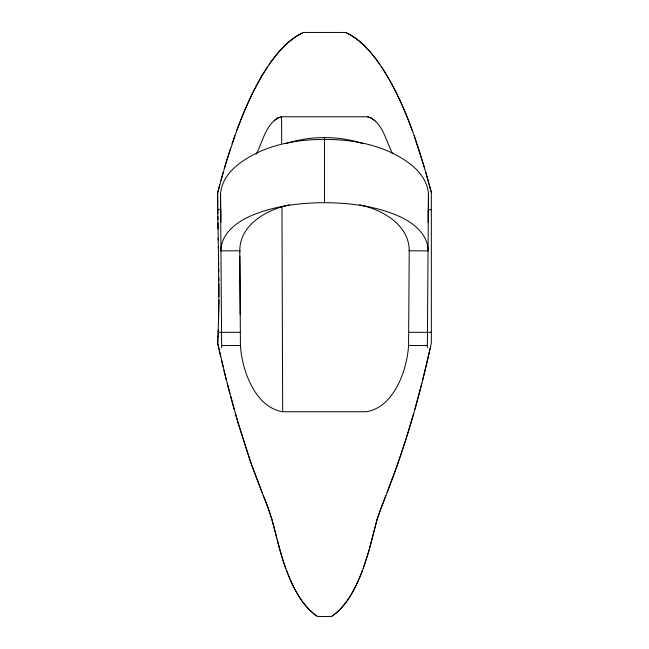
<?xml version="1.0" encoding="UTF-8"?>
<svg xmlns="http://www.w3.org/2000/svg" width="649" height="649" viewBox="0 0 649 649"><rect width="100%" height="100%" fill="white"/><g stroke="black" fill="none" stroke-linecap="round" stroke-linejoin="round"><path stroke-width="0.97" d="M218.9 296.666L218.875 283.881M218.891 300.057L218.502 323.332M286.509 205.49C264.906 210.787 239.659 225.69 239.797 250.774L240.43 345.479C241.915 369.841 254.797 407.231 282.672 411.734L366.328 411.734C394.203 407.231 407.085 369.841 408.57 345.479L409.243 250.1M427.35 347.677L428.462 193.881C426.718 172.683 406.428 159.516 388.702 151.379C368.551 142.553 346.371 139.413 324.5 139.421C302.629 139.413 280.449 142.553 260.298 151.379C242.572 159.516 222.282 172.683 220.538 193.881L220.709 222.445L220.782 209.205M428.462 193.881L428.291 222.445L428.218 209.205M218.283 329.927L217.666 343.207L225.795 377.815L238.207 423.651L251.755 465.349M218.105 334.332L218.161 332.986M218.04 335.679L217.95 337.715M217.886 339.086L217.666 343.207L220.725 356.69M430.571 346.631L422.629 380.103M421.785 383.429L414.914 409.268M369.67 548.024L377.134 519.297L385.766 495.641M219.711 184.689L217.666 193.572M220.798 180.714L223.086 172.593M369.111 550.092C362.199 573.546 351.863 602.848 331.631 616.315M413.729 413.47L406.16 438.74L397.066 465.852M377.134 519.297L369.038 550.344L363.253 568.402M224.278 168.505L230.646 148.037M377.174 519.176L380.436 509.53M232.026 143.9L234.889 135.633M396.977 466.104L387.039 492.404M236.374 131.528C244.624 109.129 254.205 87.015 267.372 67.025M380.752 508.654C402.664 455.192 419.132 399.654 431.334 343.207L431.334 192.388L425.914 172.593M362.264 571.031C355.766 587.191 347.937 604.235 333.635 614.96M256.185 154.251C262.967 141.701 266.106 121.371 281.569 116.763L367.431 116.763C382.691 121.233 385.863 141.247 392.556 153.602M431.334 192.388C418.597 146.025 404.489 98.421 375.949 59.018C367.837 48.359 357.932 38.08 345.682 32.466L303.351 32.45L295.676 36.717L288.075 42.566L278.997 51.701L271.039 61.744L262.091 75.446L252.639 92.961L244.292 111.287L236.836 130.238L226.412 161.406L217.666 192.388L217.756 208.783M269.165 64.389C278.153 51.628 288.91 39.135 303.351 32.45M274.024 120.69L277.407 117.98L281.569 116.763L281.69 143.226M332.888 615.487L332.32 615.869M331.412 616.453L317.742 616.55M285.917 143.64C310.725 135.56 338.275 135.56 363.083 143.64M287.418 205.23L289.3 204.776M362.491 205.49C384.094 210.787 409.341 225.69 409.203 250.774L428.056 250.903C428.129 233.583 412.22 221.901 397.796 215.728C374.741 205.887 349.373 202.869 324.5 202.675C299.627 202.869 274.259 205.887 251.204 215.728C236.78 221.901 220.871 233.583 220.944 250.903L221.65 347.677M239.797 250.774L220.944 250.903L220.538 193.881M221.577 345.601L240.43 345.479M220.733 209.724L217.764 209.724L218.242 240.365M428.356 209.724L431.334 209.724M240.341 332.312L218.186 332.312L218.875 301.663L218.518 255.69M408.659 332.312L431.334 332.312M408.57 345.479L427.423 345.601M367.431 116.763L371.593 117.98L374.976 120.69M359.7 204.776L361.582 205.23M345.779 32.515C360.138 39.2 370.863 51.644 379.819 64.365M317.191 616.201C294.735 600.877 284.051 566.463 277.212 539.749M316.68 615.869L315.552 615.09M315.357 614.96C301.039 604.195 293.194 587.134 286.696 570.933M381.628 67.025C394.795 87.015 404.376 109.129 412.626 131.528M263.234 495.641C273.91 518.892 276.936 544.535 285.747 568.402M261.961 492.404L252.023 466.104M268.248 508.654L249.824 459.857L235.271 413.47M268.564 509.53L271.826 519.176M414.111 135.633L424.722 168.505M271.866 519.297L276.758 537.916M234.086 409.268L230.646 396.628M229.778 393.359L227.215 383.429M226.371 380.103L223.921 370.157M223.11 366.807L221.52 360.114M218.202 238.069L218.38 248.032M218.364 247.042L218.575 259.267M217.934 222.842L218.04 228.935M218.632 262.366L218.672 265.473M217.845 216.75L217.894 219.792M218.721 268.572L218.762 271.671M217.804 213.699L217.739 207.607M218.827 277.821L218.851 280.871M239.757 250.1L239.773 251.853M239.806 256.217L240.219 314.797M217.707 203.737L217.723 205.814M217.699 202.666L217.691 200.476M281.958 206.674L282.672 411.734M217.683 199.357L217.675 197.077M217.666 194.749L217.666 195.925M324.5 137.637L324.5 202.675"/></g></svg>
